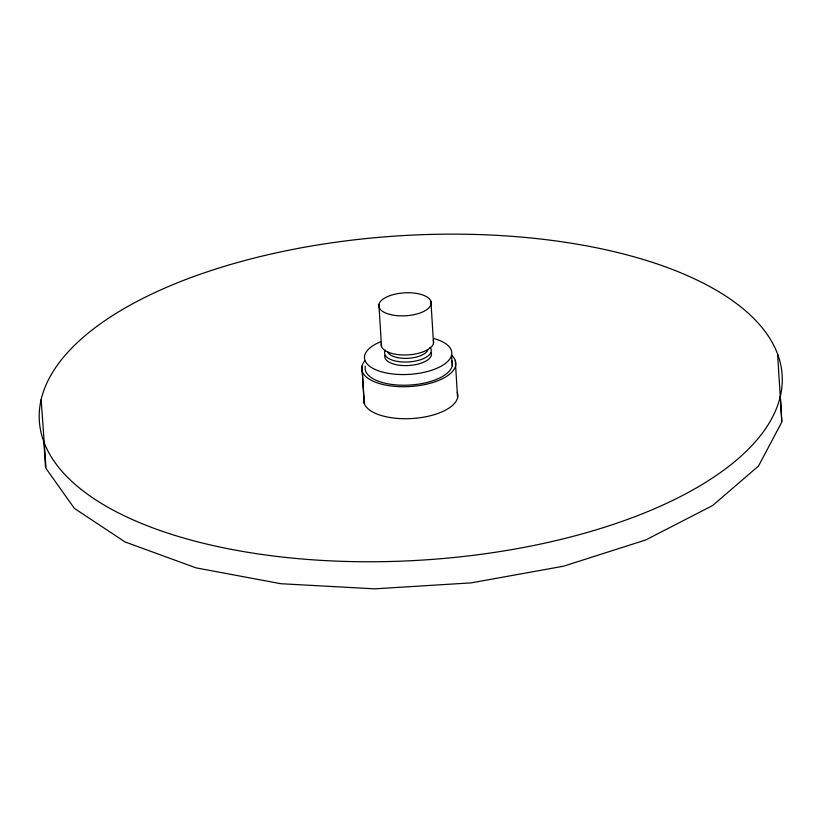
<?xml version="1.0" encoding="UTF-8"?>
<svg xmlns="http://www.w3.org/2000/svg" width="823" height="823" viewBox="0 0 823 823"><rect width="100%" height="100%" fill="white"/><g stroke="black" fill="none" stroke-linecap="round" stroke-linejoin="round"><path stroke-width="1.23" d="M780.327 396.326A372.099 162.532 -3.5 0 1 193.035 540.629A372.099 162.532 -3.5 0 1 258.854 256.91A372.099 162.532 -3.5 0 1 780.327 396.326L781.768 422.127L758.497 466.044L712.553 505.589L645.674 539.981L563.529 566.203L471.095 582.879L374.66 588.846L280.797 583.713L195.905 567.829L125.106 541.966L74.399 508.408L46.067 468.524L41.15 399.587M781.85 421.201L777.57 353.983M455.284 360.392L457.588 397.746M451.58 355.114L452.228 365.772M430.913 301.208L433.505 343.294M378.909 304.428L381.502 346.514M362.285 371.543L364.239 403.527M361.935 366.173L363.889 398.167A47.168 20.606 -3.5 0 0 412.076 418.516A47.168 20.606 -3.5 0 0 457.238 392.386M43.907 441.93L45.43 466.806M429.976 347.306A23.394 10.215 -3.5 0 1 408.578 361.945A23.394 10.215 -3.5 0 1 385.442 350.063M428.094 349.271A20.462 8.94 -3.5 0 1 408.352 358.283A20.462 8.94 -3.5 0 1 387.592 351.781M451.765 355.413A47.168 20.606 -3.5 0 1 410.121 386.522A47.168 20.606 -3.5 0 1 364.774 360.793M433.31 340.311A26.274 11.481 -3.5 0 1 408.146 354.867A26.274 11.481 -3.5 0 1 381.306 343.53M451.909 360.803A43.742 19.104 -3.5 0 1 410.029 385.041A43.742 19.104 -3.5 0 1 365.33 366.163M433.721 338.531A43.742 19.104 -3.5 0 1 441.159 366.194A43.742 19.104 -3.5 0 1 376.78 370.185A43.742 19.104 -3.5 0 1 380.565 341.823M431.19 352.542A23.394 10.215 -3.5 0 1 408.794 365.505A23.394 10.215 -3.5 0 1 384.897 355.413M389.639 314.396A26.274 11.481 -3.5 0 0 431.108 304.201A26.274 11.481 -3.5 0 0 394.289 294.356A26.274 11.481 -3.5 0 0 389.639 314.396"/></g></svg>
